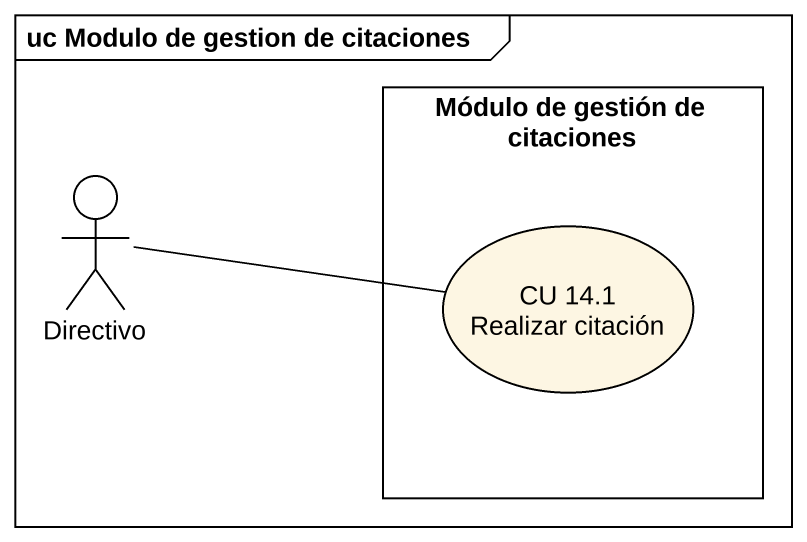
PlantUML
@startuml
mainframe uc Modulo de gestion de citaciones
rectangle "Módulo de gestión de citaciones" as Módulo_de_gestión_de {
  usecase "CU 14.1 Realizar citación" as CU_14_1_Realizar_citación
}
actor Directivo
Directivo -right- CU_14_1_Realizar_citación
@enduml
